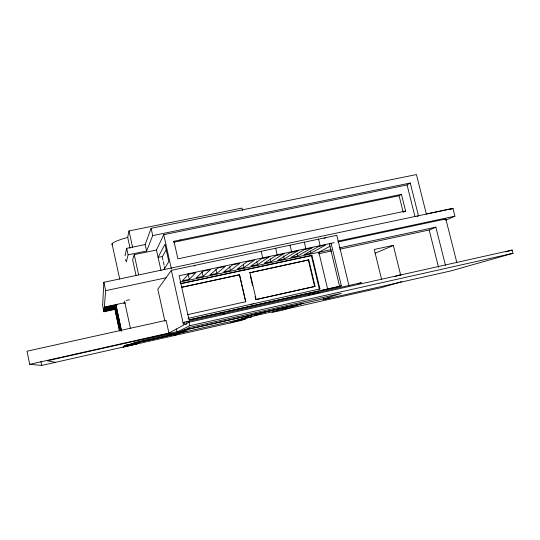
<?xml version="1.0" encoding="UTF-8"?>
<svg xmlns="http://www.w3.org/2000/svg" width="540" height="540" viewBox="0 0 540 540"><rect width="100%" height="100%" fill="white"/><g stroke="black" fill="none" stroke-linecap="round" stroke-linejoin="round"><path stroke-width="0.81" d="M452.945 208.467L103.849 282.292L102.62 305.572L103.95 311.762L115.196 309.312M103.95 311.762L105.658 290.668L103.849 282.292M242.568 210.492L242.008 208.082L129.006 230.931L127.663 237.215L130.079 248.231M125.01 255.785L126.684 248.346L145.186 244.546L151.106 228.312L416.435 174.569L426.337 213.968L452.912 208.346L454.91 216.196L445.675 220.205M126.353 261.846L128.102 254.833L126.684 248.346M119.462 330.939L114.851 308.637L104.011 310.993M119.758 330.372L115.094 307.699L104.085 310.088M120.339 330.892L115.344 306.7L104.166 309.123M120.751 330.561L115.614 305.64L104.247 308.104M417.15 216.398L418.46 215.757L410.265 183.019L407.072 184.95L163.748 234.677L156.465 250.02L134.21 254.63L132.631 259.868L136.013 275.292M128.102 254.833L146.61 250.999L152.719 235.589L151.106 228.312M166.556 249.129L162.263 256.871L162.992 260.145M173.516 242.062L173.975 241.265L401.45 194.373L405.608 211.046L403.812 211.977M179.8 240.995L180.461 239.929M163.85 269.494L168.845 261.671L164.957 244.242L158.105 257.411L162.472 256.5M349.029 285.869L336.818 235.292L171.369 270.358L157.822 289.184L164.916 321.233M194.312 266.085L194.981 265.356M189.297 279.322L195.804 272.714L188.386 274.3L182.365 280.807L189.297 279.322L188.075 273.908M122.965 347.126L136.748 343.886M203.094 276.359L210.58 269.561L203.209 271.134L196.202 277.837L203.094 276.359L202.048 271.735M216.817 273.416L225.268 266.429L217.937 267.988L209.966 274.887L216.817 273.416L215.946 269.575M230.465 270.486L239.868 263.311L232.578 264.863L223.648 271.951L230.465 270.486L229.588 266.652M136.222 344.135L138.929 342.198M136.472 344.081L139.192 342.137M244.033 267.577L254.374 260.213L247.131 261.758L237.256 269.028L244.033 267.577L243.331 264.519M242.426 270.479L242.811 270.209M244.013 270.142L244.404 269.872M245.599 269.798L245.997 269.528M239.51 274.84L245.707 301.766L239.51 274.84L181.379 287.388M268.799 257.135L261.596 258.674L250.79 266.125L257.526 264.681L269.973 256.351M308.786 259.882L249.629 272.795L308.786 259.882L315.083 286.382L255.825 299.599L255.076 296.345M283.129 254.077L275.974 255.602L264.249 263.237L270.945 261.799L284.398 253.274M304.324 242.183L305.897 248.684M297.385 251.032L290.27 252.551L277.627 260.368L284.29 258.937L298.748 250.209M324.101 238.559L325.634 237.661M174.17 242.156L399.101 195.743L401.45 194.373M311.54 248.015L304.466 249.527L290.939 257.506L297.567 256.088L313.011 247.165M358.209 283.757L361.334 282.71L184.329 322.198L183.087 322.906L184.734 322.542M310.757 253.26L325.647 244.991L318.613 246.497L304.169 254.671L310.757 253.26L310.223 250.999M311.371 255.65L311.931 255.346L319.93 288.92L319.343 289.143L311.371 255.65L180.441 283.817M167.677 333.734L183.587 325.148L171.369 270.358M184.329 322.198L184.835 324.473L189.007 322.225L512.156 250.054L513 253.3L451.285 270.81L324.999 299.207L329.704 297.722L322.981 299.234L341.273 293.389L189.952 327.348L182.891 330.723L177.113 332.019L176.438 329.002M330.257 246.125L318.843 252.281L327.598 288.9M171.281 333.909A27.513 0.614 -12.8 0 0 141.426 340.808A27.513 0.614 -12.8 0 0 135.635 342.812L139.178 342.151A27.513 0.614 -12.8 0 0 175.925 333.936L180.92 332.701A27.513 0.614 -12.8 0 0 185.497 331.047L171.281 333.909L168.622 335.266L180.839 332.519L183.026 331.499M177.113 332.019L189.79 325.728L513 253.3M179.199 333.126L173.779 335.671L173.414 334.044M450.617 209.399L452.912 208.346M255.825 299.599L315.083 286.382M250.27 304.506L250.675 304.331M444.278 219.611L445.804 218.943L456.887 262.717M251.863 304.155L252.275 303.973M253.449 303.797L253.868 303.622M339.809 249.217L429.179 230L435.854 227.158L445.46 265.282M375.098 253.233L393.464 245.417M230.553 322.873L254.036 314.327M251.019 316.96L266.038 311.648M341.348 285.876L339.613 286.484L329.447 244.208L331.108 243.304L341.348 285.876L189.013 319.822L179.152 275.731L334.247 242.629M182.486 330.406L291.391 305.937L271.863 312.512L282.94 310.021L303.669 303.176L292.207 305.748M394.632 276.629L401.024 274.59M399.175 275.481L400.761 274.982M401.746 281.63L381.733 287.523L285.39 309.211L285.032 307.658M505.751 251.924L512.156 250.054M183.722 330.325L325.141 298.539M254.097 315.866L277.601 310.581M138.956 342.306L124.558 345.546L251.249 316.906L237.249 320.436M138.564 342.59L124.092 346.005L138.24 342.819M137.923 343.042L123.694 346.403L137.612 343.265M234.812 321.327L245.565 318.904L240.982 320.524L41.722 365.432L29.707 364.331L27 351.209L166.104 320.341L168.919 333.059L29.707 364.331M137.315 343.481L123.309 346.788L137.005 343.697M186.374 322.171L189.662 321.442M222.548 314.098L225.835 313.369M308.036 295.022L310.5 294.469M312.14 294.104L315.434 293.369M317.075 293.004L320.362 292.268M184.835 324.473L186.482 324.101M178.369 331.331L47.304 360.781L55.451 362.34M253.949 314.361L291.276 305.971M187.481 314.672L245.876 301.685M187.96 318.371L319.93 288.92M189.175 320.018L224.525 312.14M226.166 311.769L319.059 291.067M320.706 290.702L338.789 286.673M126.205 300.443L129.485 299.727M104.328 307.098L124.706 302.684M104.294 307.476L117.376 304.641M123.761 303.264L125.354 302.913M104.207 308.617L115.479 306.173M104.126 309.616L115.216 307.213M104.044 310.581L114.959 308.212M103.977 311.432L114.743 309.089M179.82 282.137L331.216 249.622M339.457 247.853L435.854 227.158M318.492 253.8L331.607 250.979M180.657 283.581L311.931 255.346M181.474 287.287L239.672 274.725M105.658 290.668L166.01 277.803M337.878 241.151L454.91 216.196M338.006 241.947L445.804 218.943M405.608 211.046L177.91 258.836L173.975 241.265M152.719 235.589L410.265 183.019M429.179 230L438.548 267.314M407.072 184.95L414.97 216.54M399.101 195.743L403.218 212.288M400.639 275.009L393.309 245.342L374.261 249.473L381.557 279.275M318.566 239.159L320.119 245.646M308.353 260.111L314.638 286.558M297.027 253.82L297.567 256.088M290.048 245.201L291.587 251.735M283.581 255.913L284.29 258.937M275.663 248.251L277.196 254.806M287.057 306.97L287.422 308.543M282.582 308.488L282.94 310.021M270.236 258.761L270.945 261.799M261.191 251.316L262.724 257.897M256.817 261.63L257.526 264.681M249.946 272.585L256.156 299.444M250.378 276.041L252.632 285.788M189.007 322.225L189.79 325.728M163.748 234.677L171.396 268.954M163.357 261.785L164.086 265.066M164.45 266.706L164.822 268.34M156.465 250.02L161.028 270.574M145.186 244.546L146.61 250.999M129.006 230.931L132.617 247.394M134.21 254.63L138.625 274.766M125.496 259.598L125.827 261.11M112.057 243.878L119.718 279.086M124.524 301.192L130.397 328.212M121.527 330.71L115.877 304.601L121.392 330.946M115.614 305.64L121.109 331.047M115.344 306.7L120.508 330.568M115.094 307.699L120.002 330.386M114.851 308.637L119.617 330.649M40.919 361.557L41.722 365.432M112.354 244.829A27.23 3.773 -12.1 0 1 127.913 237.344"/></g></svg>
